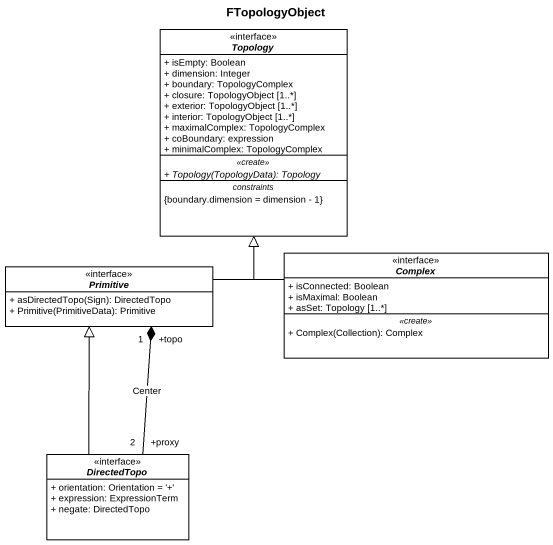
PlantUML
@startuml
title FTopologyObject
hide circle
hide empty members
skinparam classAttributeIconSize 0
interface Topology {
  + isEmpty: Boolean
  + dimension: Integer
  + boundary: TopologyComplex
  + closure: TopologyObject [1..*]
  + exterior: TopologyObject [1..*]
  + interior: TopologyObject [1..*]
  + maximalComplex: TopologyComplex
  + coBoundary: expression
  + minimalComplex: TopologyComplex
  .. <<create>> ..
  {abstract} + Topology(TopologyData): Topology
  -- constraints --
  {boundary.dimension = dimension - 1}
}
interface Primitive {
  + asDirectedTopo(Sign): DirectedTopo
  + Primitive(PrimitiveData): Primitive
}
interface Complex {
  + isConnected: Boolean
  + isMaximal: Boolean
  + asSet: Topology [1..*]
  .. <<create>> ..
  + Complex(Collection): Complex
}
interface DirectedTopo {
  + orientation: Orientation = '+'
  + expression: ExpressionTerm
  + negate: DirectedTopo
}
Primitive -up-|> Topology
Primitive "+topo\n1" *-- "+proxy\n2" DirectedTopo : Center
Complex -up-|> Topology
DirectedTopo -up-|> Primitive
@enduml
